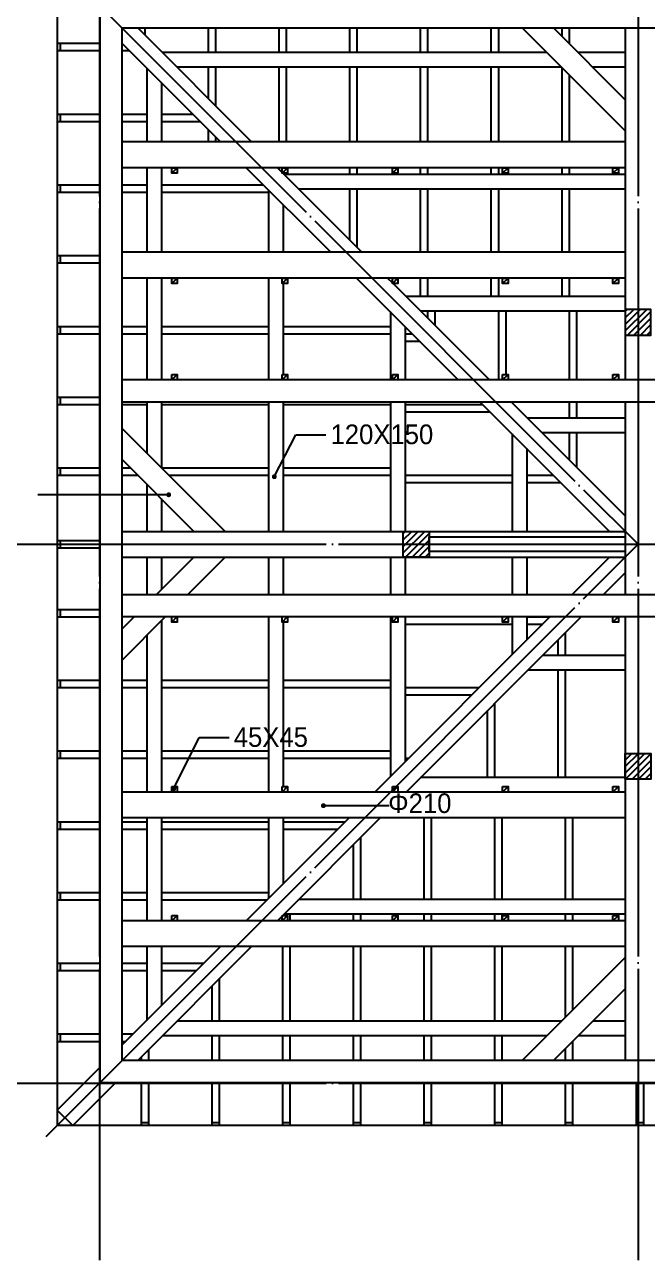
# Model space of a CAD drawing. Extents: x 340347 to 373987, y -129942 to -106182.
# Drawn here: x 347937 to 353018, y -124313 to -114238 of the extents above; entities that cross this region are included whole.
import ezdxf

# ---------------------------------------------------------------- set-up
doc = ezdxf.new("R2010")
doc.units = 0
doc.header["$LTSCALE"] = 50
doc.header["$MEASUREMENT"] = 0
doc.linetypes.add('CEN', pattern=[62, 60, -1, 0, -1])
doc.layers.get('0').update_dxf_attribs({"linetype": 'CONTINUOUS'})
for name, color, linetype in [('CEN', 1, 'CEN'), ('CO5', 100, 'CONTINUOUS'), ('DIM', 7, 'CONTINUOUS'), ('ha', 30, 'CONTINUOUS'), ('sec-2', 2, 'CONTINUOUS'), ('WID', 4, 'CONTINUOUS')]:
    doc.layers.add(name, color=color, linetype=linetype)
doc.styles.add('현창', font='HYWULM_0.TTF')

msp = doc.modelspace()

# ---------------------------------------------------------------- hatches: boundary and pattern name
at = {"layer": 'ha'}
h = msp.add_hatch(dxfattribs=at)
h.set_pattern_fill('ANSI31', color=256, scale=300, style=0)
h.set_pattern_definition([(45, (490902.35, 608194.027), (-26.5165043, 26.5165043), [])])
h.paths.add_polyline_path([(352837.10554, -116769.12689), (353047.10554, -116769.12689), (353047.10554, -116559.12689), (352837.10554, -116559.12689)])
h.paths.add_polyline_path([(355167.10554, -116769.12689), (355377.10554, -116769.12689), (355377.10554, -116559.12689), (355167.10554, -116559.12689)])
h.paths.add_polyline_path([(357497.10554, -116769.12689), (357707.10554, -116769.12689), (357707.10554, -116559.12689), (357497.10554, -116559.12689)])
h.paths.add_polyline_path([(360382.10554, -116769.12689), (360592.10554, -116769.12689), (360592.10554, -116559.12689), (360382.10554, -116559.12689)])
h.paths.add_polyline_path([(363267.10554, -116769.12689), (363477.10554, -116769.12689), (363477.10554, -116559.12689), (363267.10554, -116559.12689)])
h.paths.add_polyline_path([(365287.73371, -118369.75505), (365077.73371, -118369.75505), (365077.73371, -118579.75505), (365287.73371, -118579.75505)])
h.paths.add_polyline_path([(363267.10554, -120180.38322), (363477.10554, -120180.38322), (363477.10554, -120390.38322), (363267.10554, -120390.38322)])
h.paths.add_polyline_path([(360382.10554, -120180.38322), (360592.10554, -120180.38322), (360592.10554, -120390.38322), (360382.10554, -120390.38322)])
h.paths.add_polyline_path([(357497.10554, -120180.38322), (357707.10554, -120180.38322), (357707.10554, -120390.38322), (357497.10554, -120390.38322)])
h.paths.add_polyline_path([(355167.10554, -120180.38322), (355377.10554, -120180.38322), (355377.10554, -120390.38322), (355167.10554, -120390.38322)])
h.paths.add_polyline_path([(352837.10554, -120180.38322), (353047.10554, -120180.38322), (353047.10554, -120390.38322), (352837.10554, -120390.38322)])
h.paths.add_polyline_path([(351026.47738, -118369.75505), (351236.47738, -118369.75505), (351236.47738, -118579.75505), (351026.47738, -118579.75505)])

# ---------------------------------------------------------------- linework, layer by layer
for p, q in [((348917.10554, -114264.75505), (348917.10554, -114322.47583)), ((349434.10554, -114264.75505), (349434.10554, -114465.82596)), ((349494.10554, -114264.75505), (349494.10554, -114465.82596)), ((350011.10554, -114264.75505), (350011.10554, -114465.82596)), ((350071.10554, -114264.75505), (350071.10554, -114465.82596)), ((350588.10554, -114264.75505), (350588.10554, -114465.82596)), ((350648.10554, -114264.75505), (350648.10554, -114465.82596)), ((351165.10554, -114264.75505), (351165.10554, -114465.82596)), ((351225.10554, -114264.75505), (351225.10554, -114465.82596)), ((351742.10554, -114264.75505), (351742.10554, -114465.82596)), ((351802.10554, -114264.75505), (351802.10554, -114465.82596)), ((352319.10554, -114264.75505), (352319.10554, -114332.22186)), ((352379.10554, -114264.75505), (352379.10554, -114392.22186)), ((348201.64439, -114389.75505), (348552.10554, -114389.75505)), ((348201.64439, -114449.75505), (348552.10554, -114449.75505)), ((348732.10554, -114449.75505), (348789.82632, -114449.75505)), ((352198.1512, -114465.82596), (349060.45567, -114465.82596)), ((352837.10554, -114465.82596), (352452.70964, -114465.82596)), ((348933.17645, -114593.10518), (348933.17645, -115194.12689)), ((352318.1512, -114585.82596), (349180.45567, -114585.82596)), ((349434.10554, -114585.82596), (349434.10554, -114839.47583)), ((349494.10554, -114585.82596), (349494.10554, -114899.47583)), ((350011.10554, -114585.82596), (350011.10554, -115194.12689)), ((350071.10554, -114585.82596), (350071.10554, -115194.12689)), ((350588.10554, -114585.82596), (350588.10554, -115194.12689)), ((350648.10554, -114585.82596), (350648.10554, -115194.12689)), ((351165.10554, -114585.82596), (351165.10554, -115194.12689)), ((351225.10554, -114585.82596), (351225.10554, -115194.12689)), ((351742.10554, -114585.82596), (351742.10554, -115194.12689)), ((351802.10554, -114585.82596), (351802.10554, -115194.12689)), ((352319.10554, -114586.7803), (352319.10554, -115194.12689)), ((352379.10554, -114646.7803), (352379.10554, -115194.12689)), ((352837.10554, -114585.82596), (352572.70964, -114585.82596)), ((349053.17645, -114713.10518), (349053.17645, -115194.12689)), ((348201.64439, -114966.75505), (348552.10554, -114966.75505)), ((348201.64439, -115026.75505), (348552.10554, -115026.75505)), ((348732.10554, -114966.75505), (348933.17645, -114966.75505)), ((348732.10554, -115026.75505), (348933.17645, -115026.75505)), ((349053.17645, -114966.75505), (349306.82632, -114966.75505)), ((349053.17645, -115026.75505), (349366.82632, -115026.75505)), ((349434.10554, -115094.03427), (349434.10554, -115194.12689)), ((349494.10554, -115154.03427), (349494.10554, -115194.12689)), ((348933.17645, -115404.12689), (348933.17645, -116094.12689)), ((349053.17645, -115404.12689), (349053.17645, -116094.12689)), ((350011.10554, -115404.12689), (350011.10554, -115416.47583)), ((350071.10554, -115449.12689), (350071.10554, -115459.67638)), ((350588.10554, -115404.12689), (350588.10554, -115459.67638)), ((350648.10554, -115404.12689), (350648.10554, -115459.67638)), ((351165.10554, -115404.12689), (351165.10554, -115459.67638)), ((351225.10554, -115404.12689), (351225.10554, -115459.67638)), ((351742.10554, -115404.12689), (351742.10554, -115459.67638)), ((351802.10554, -115404.12689), (351802.10554, -115459.67638)), ((352319.10554, -115404.12689), (352319.10554, -115459.67638)), ((352379.10554, -115404.12689), (352379.10554, -115459.67638)), ((348201.64439, -115543.75505), (348552.10554, -115543.75505)), ((348732.10554, -115543.75505), (348933.17645, -115543.75505)), ((349053.17645, -115543.75505), (349883.82632, -115543.75505)), ((352837.10554, -115459.67638), (350054.30609, -115459.67638)), ((348201.64439, -115603.75505), (348552.10554, -115603.75505)), ((348732.10554, -115603.75505), (348933.17645, -115603.75505)), ((349053.17645, -115603.75505), (349927.02687, -115603.75505)), ((349927.02687, -115586.9556), (349927.02687, -116094.12689)), ((352837.10554, -115579.67638), (350174.30609, -115579.67638)), ((350588.10554, -115579.67638), (350588.10554, -115993.47583)), ((350648.10554, -115579.67638), (350648.10554, -116053.47583)), ((351165.10554, -115579.67638), (351165.10554, -116094.12689)), ((351225.10554, -115579.67638), (351225.10554, -116094.12689)), ((351742.10554, -115579.67638), (351742.10554, -116094.12689)), ((351802.10554, -115579.67638), (351802.10554, -116094.12689)), ((352319.10554, -115579.67638), (352319.10554, -116094.12689)), ((352379.10554, -115579.67638), (352379.10554, -116094.12689)), ((350047.02687, -115706.9556), (350047.02687, -116094.12689)), ((348201.64439, -116120.75505), (348552.10554, -116120.75505)), ((348201.64439, -116180.75505), (348552.10554, -116180.75505)), ((348933.17645, -116304.12689), (348933.17645, -117134.75505)), ((349053.17645, -116304.12689), (349053.17645, -117134.75505)), ((349927.02687, -116304.12689), (349927.02687, -117134.75505)), ((350047.02687, -116349.12689), (350047.02687, -117089.75505)), ((351165.10554, -116304.12689), (351165.10554, -116453.5268)), ((351225.10554, -116304.12689), (351225.10554, -116453.5268)), ((351742.10554, -116304.12689), (351742.10554, -116453.5268)), ((351802.10554, -116304.12689), (351802.10554, -116453.5268)), ((352319.10554, -116304.12689), (352319.10554, -116453.5268)), ((352379.10554, -116304.12689), (352379.10554, -116453.5268)), ((352837.10554, -116453.5268), (351048.15651, -116453.5268)), ((350920.87729, -116580.80602), (350920.87729, -117134.75505)), ((352837.10554, -116573.5268), (351168.15651, -116573.5268)), ((351225.10554, -116573.5268), (351225.10554, -116630.47583)), ((351285.10554, -116573.5268), (351285.10554, -116690.47583)), ((351802.10554, -116573.5268), (351802.10554, -117134.75505)), ((351862.10554, -116573.5268), (351862.10554, -117089.75505)), ((352379.10554, -116573.5268), (352379.10554, -117134.75505)), ((352439.10554, -116573.5268), (352439.10554, -117134.75505)), ((348201.64439, -116697.75505), (348552.10554, -116697.75505)), ((348201.64439, -116757.75505), (348552.10554, -116757.75505)), ((348732.10554, -116697.75505), (348933.17645, -116697.75505)), ((348732.10554, -116757.75505), (348933.17645, -116757.75505)), ((349053.17645, -116697.75505), (349927.02687, -116697.75505)), ((349053.17645, -116757.75505), (349927.02687, -116757.75505)), ((350047.02687, -116697.75505), (350920.87729, -116697.75505)), ((350047.02687, -116757.75505), (350920.87729, -116757.75505)), ((351040.87729, -116700.80602), (351040.87729, -117134.75505)), ((351040.87729, -116757.75505), (351097.82632, -116757.75505)), ((351040.87729, -116817.75505), (351157.82632, -116817.75505)), ((348201.64439, -117274.75505), (348552.10554, -117274.75505)), ((348201.64439, -117334.75505), (348552.10554, -117334.75505)), ((348732.10554, -117334.75505), (348933.17645, -117334.75505)), ((348933.17645, -117314.75505), (348933.17645, -117730.8007)), ((349053.17645, -117314.75505), (349053.17645, -117850.8007)), ((349053.17645, -117334.75505), (349927.02687, -117334.75505)), ((349927.02687, -117314.75505), (349927.02687, -118369.75505)), ((350047.02687, -117314.75505), (350047.02687, -118369.75505)), ((350047.02687, -117334.75505), (350920.87729, -117334.75505)), ((350920.87729, -117314.75505), (350920.87729, -118369.75505)), ((351040.87729, -117314.75505), (351040.87729, -118369.75505)), ((351040.87729, -117334.75505), (351674.82632, -117334.75505)), ((352379.10554, -117314.75505), (352379.10554, -117447.37722)), ((352439.10554, -117314.75505), (352439.10554, -117447.37722)), ((351040.87729, -117394.75505), (351734.82632, -117394.75505)), ((352837.10554, -117447.37722), (352042.00693, -117447.37722)), ((352837.10554, -117567.37722), (352162.00693, -117567.37722)), ((352379.10554, -117567.37722), (352379.10554, -117784.47583)), ((352439.10554, -117567.37722), (352439.10554, -117844.47583)), ((351914.72771, -117574.65644), (351914.72771, -118369.75505)), ((352034.72771, -117694.65644), (352034.72771, -118369.75505)), ((348201.64439, -117851.75505), (348552.10554, -117851.75505)), ((348732.10554, -117851.75505), (348799.57236, -117851.75505)), ((349054.1308, -117851.75505), (349927.02687, -117851.75505)), ((350047.02687, -117851.75505), (350920.87729, -117851.75505)), ((348201.64439, -117911.75505), (348552.10554, -117911.75505)), ((348732.10554, -117911.75505), (348859.57236, -117911.75505)), ((349114.1308, -117911.75505), (349927.02687, -117911.75505)), ((350047.02687, -117911.75505), (350920.87729, -117911.75505)), ((351040.87729, -117911.75505), (351914.72771, -117911.75505)), ((351040.87729, -117971.75505), (351914.72771, -117971.75505)), ((352034.72771, -117911.75505), (352251.82632, -117911.75505)), ((352034.72771, -117971.75505), (352311.82632, -117971.75505)), ((348933.17645, -117985.35915), (348933.17645, -118369.75505)), ((349053.17645, -118105.35915), (349053.17645, -118369.75505)), ((348201.64439, -118444.75505), (348552.10554, -118444.75505)), ((348201.64439, -118504.75505), (348552.10554, -118504.75505)), ((348933.17645, -118579.75505), (348933.17645, -118884.75505)), ((349053.17645, -118579.75505), (349053.17645, -118844.15096)), ((349927.02687, -118579.75505), (349927.02687, -118884.75505)), ((350047.02687, -118579.75505), (350047.02687, -118884.75505)), ((350920.87729, -118579.75505), (350920.87729, -118884.75505)), ((351040.87729, -118579.75505), (351040.87729, -118884.75505)), ((351914.72771, -118579.75505), (351914.72771, -118884.75505)), ((352034.72771, -118579.75505), (352034.72771, -118884.75505)), ((348201.64439, -119005.75505), (348552.10554, -119005.75505)), ((348201.64439, -119065.75505), (348552.10554, -119065.75505)), ((349927.02687, -119064.75505), (349927.02687, -120495.38322)), ((350920.87729, -119064.75505), (350920.87729, -120368.70409)), ((351040.87729, -119064.75505), (351040.87729, -120248.70409)), ((351914.72771, -119064.75505), (351914.72771, -119374.85367)), ((352034.72771, -119064.75505), (352034.72771, -119254.85367)), ((352034.72771, -119065.75505), (352223.82632, -119065.75505)), ((349053.17645, -119098.7094), (349053.17645, -120495.38322)), ((350047.02687, -119109.75505), (350047.02687, -120450.38322)), ((351040.87729, -119125.75505), (351914.72771, -119125.75505)), ((352034.72771, -119125.75505), (352163.82632, -119125.75505)), ((348933.17645, -119218.7094), (348933.17645, -120495.38322)), ((352291.10554, -119382.13289), (352291.10554, -119253.03427)), ((352351.10554, -119382.13289), (352351.10554, -119193.03427)), ((352837.10554, -119382.13289), (352162.00693, -119382.13289)), ((348201.64439, -119582.75505), (348552.10554, -119582.75505)), ((348732.10554, -119582.75505), (348933.17645, -119582.75505)), ((349053.17645, -119582.75505), (349927.02687, -119582.75505)), ((350047.02687, -119582.75505), (350920.87729, -119582.75505)), ((352837.10554, -119502.13289), (352042.00693, -119502.13289)), ((352291.10554, -120375.98331), (352291.10554, -119502.13289)), ((352351.10554, -120375.98331), (352351.10554, -119502.13289)), ((348201.64439, -119642.75505), (348552.10554, -119642.75505)), ((348732.10554, -119642.75505), (348933.17645, -119642.75505)), ((349053.17645, -119642.75505), (349927.02687, -119642.75505)), ((350047.02687, -119642.75505), (350920.87729, -119642.75505)), ((351040.87729, -119642.75505), (351646.82632, -119642.75505)), ((351040.87729, -119702.75505), (351586.82632, -119702.75505)), ((351774.10554, -120375.98331), (351774.10554, -119770.03427)), ((351714.10554, -120375.98331), (351714.10554, -119830.03427)), ((348201.64439, -120159.75505), (348552.10554, -120159.75505)), ((348732.10554, -120159.75505), (348933.17645, -120159.75505)), ((349053.17645, -120159.75505), (349927.02687, -120159.75505)), ((350047.02687, -120159.75505), (350920.87729, -120159.75505)), ((348201.64439, -120219.75505), (348552.10554, -120219.75505)), ((348732.10554, -120219.75505), (348933.17645, -120219.75505)), ((349053.17645, -120219.75505), (349927.02687, -120219.75505)), ((350047.02687, -120219.75505), (350920.87729, -120219.75505)), ((351040.87729, -120219.75505), (351069.82632, -120219.75505)), ((352837.10554, -120375.98331), (351168.15651, -120375.98331)), ((348201.64439, -120736.75505), (348552.10554, -120736.75505)), ((348732.10554, -120736.75505), (348933.17645, -120736.75505)), ((348933.17645, -120705.38322), (348933.17645, -121545.38322)), ((349053.17645, -120705.38322), (349053.17645, -121545.38322)), ((349053.17645, -120736.75505), (349927.02687, -120736.75505)), ((349927.02687, -120705.38322), (349927.02687, -121362.55451)), ((350047.02687, -120705.38322), (350047.02687, -121242.55451)), ((350047.02687, -120736.75505), (350552.82632, -120736.75505)), ((351197.10554, -121369.83373), (351197.10554, -120705.38322)), ((351257.10554, -121369.83373), (351257.10554, -120705.38322)), ((351774.10554, -121369.83373), (351774.10554, -120705.38322)), ((351834.10554, -121369.83373), (351834.10554, -120705.38322)), ((352351.10554, -121369.83373), (352351.10554, -120705.38322)), ((352411.10554, -121369.83373), (352411.10554, -120705.38322)), ((348201.64439, -120796.75505), (348552.10554, -120796.75505)), ((348732.10554, -120796.75505), (348933.17645, -120796.75505)), ((349053.17645, -120796.75505), (349927.02687, -120796.75505)), ((350047.02687, -120796.75505), (350492.82632, -120796.75505)), ((350680.10554, -121369.83373), (350680.10554, -120864.03427)), ((350620.10554, -121369.83373), (350620.10554, -120924.03427)), ((348201.64439, -121313.75505), (348552.10554, -121313.75505)), ((348201.64439, -121373.75505), (348552.10554, -121373.75505)), ((348732.10554, -121313.75505), (348933.17645, -121313.75505)), ((348732.10554, -121373.75505), (348933.17645, -121373.75505)), ((349053.17645, -121313.75505), (349927.02687, -121313.75505)), ((349053.17645, -121373.75505), (349915.82632, -121373.75505)), ((352837.10554, -121369.83373), (350174.30609, -121369.83373)), ((352837.10554, -121489.83373), (350054.30609, -121489.83373)), ((350103.10554, -121545.38322), (350103.10554, -121489.83373)), ((350620.10554, -121545.38322), (350620.10554, -121489.83373)), ((350680.10554, -121545.38322), (350680.10554, -121489.83373)), ((351197.10554, -121545.38322), (351197.10554, -121489.83373)), ((351257.10554, -121545.38322), (351257.10554, -121489.83373)), ((351774.10554, -121545.38322), (351774.10554, -121489.83373)), ((351834.10554, -121545.38322), (351834.10554, -121489.83373)), ((352351.10554, -121545.38322), (352351.10554, -121489.83373)), ((352411.10554, -121545.38322), (352411.10554, -121489.83373)), ((348933.17645, -121755.38322), (348933.17645, -122356.40493)), ((349053.17645, -121755.38322), (349053.17645, -122236.40493)), ((350043.10554, -122363.68415), (350043.10554, -121755.38322)), ((350103.10554, -122363.68415), (350103.10554, -121755.38322)), ((350620.10554, -122363.68415), (350620.10554, -121755.38322)), ((350680.10554, -122363.68415), (350680.10554, -121755.38322)), ((351197.10554, -122363.68415), (351197.10554, -121755.38322)), ((351257.10554, -122363.68415), (351257.10554, -121755.38322)), ((351774.10554, -122363.68415), (351774.10554, -121755.38322)), ((351834.10554, -122363.68415), (351834.10554, -121755.38322)), ((352351.10554, -122330.7298), (352351.10554, -121755.38322)), ((352411.10554, -122270.7298), (352411.10554, -121755.38322)), ((348201.64439, -121890.75505), (348552.10554, -121890.75505)), ((348732.10554, -121890.75505), (348933.17645, -121890.75505)), ((349053.17645, -121890.75505), (349398.82632, -121890.75505)), ((348201.64439, -121950.75505), (348552.10554, -121950.75505)), ((348732.10554, -121950.75505), (348933.17645, -121950.75505)), ((349053.17645, -121950.75505), (349338.82632, -121950.75505)), ((349466.10554, -122363.68415), (349466.10554, -122078.03427)), ((349526.10554, -122363.68415), (349526.10554, -122018.03427)), ((352318.1512, -122363.68415), (349180.45567, -122363.68415)), ((352837.10554, -122363.68415), (352572.70964, -122363.68415)), ((348201.64439, -122467.75505), (348552.10554, -122467.75505)), ((348227.51277, -122467.75505), (348227.51277, -122527.75505)), ((348732.10554, -122467.75505), (348821.82632, -122467.75505)), ((352198.1512, -122483.68415), (349060.45567, -122483.68415)), ((349466.10554, -122684.75505), (349466.10554, -122483.68415)), ((349526.10554, -122684.75505), (349526.10554, -122483.68415)), ((350043.10554, -122684.75505), (350043.10554, -122483.68415)), ((350103.10554, -122684.75505), (350103.10554, -122483.68415)), ((350620.10554, -122684.75505), (350620.10554, -122483.68415)), ((350680.10554, -122684.75505), (350680.10554, -122483.68415)), ((351197.10554, -122684.75505), (351197.10554, -122483.68415)), ((351257.10554, -122684.75505), (351257.10554, -122483.68415)), ((351774.10554, -122684.75505), (351774.10554, -122483.68415)), ((351834.10554, -122684.75505), (351834.10554, -122483.68415)), ((352837.10554, -122483.68415), (352452.70964, -122483.68415)), ((348201.64439, -122527.75505), (348552.10554, -122527.75505)), ((348732.10554, -122527.75505), (348761.82632, -122527.75505)), ((348949.10554, -122684.75505), (348949.10554, -122595.03427)), ((352351.10554, -122684.75505), (352351.10554, -122585.28824)), ((352411.10554, -122684.75505), (352411.10554, -122525.28824)), ((348889.10554, -122684.75505), (348889.10554, -122655.03427)), ((348889.10554, -123215.2162), (348889.10554, -122864.75505)), ((348889.10554, -123215.2162), (348889.10554, -122864.75505)), ((348889.10554, -123215.2162), (348889.10554, -122864.75505)), ((348889.10554, -123215.2162), (348889.10554, -122864.75505)), ((348949.10554, -123215.2162), (348949.10554, -122864.75505)), ((348949.10554, -123215.2162), (348949.10554, -122864.75505)), ((348949.10554, -123215.2162), (348949.10554, -122864.75505)), ((348949.10554, -123215.2162), (348949.10554, -122864.75505)), ((349466.10554, -123215.2162), (349466.10554, -122864.75505)), ((349466.10554, -123215.2162), (349466.10554, -122864.75505)), ((349466.10554, -123215.2162), (349466.10554, -122864.75505)), ((349466.10554, -123215.2162), (349466.10554, -122864.75505)), ((349526.10554, -123215.2162), (349526.10554, -122864.75505)), ((349526.10554, -123215.2162), (349526.10554, -122864.75505)), ((349526.10554, -123215.2162), (349526.10554, -122864.75505)), ((349526.10554, -123215.2162), (349526.10554, -122864.75505)), ((350043.10554, -123215.2162), (350043.10554, -122864.75505)), ((350043.10554, -123215.2162), (350043.10554, -122864.75505)), ((350043.10554, -123215.2162), (350043.10554, -122864.75505)), ((350043.10554, -123215.2162), (350043.10554, -122864.75505)), ((350103.10554, -123215.2162), (350103.10554, -122864.75505)), ((350103.10554, -123215.2162), (350103.10554, -122864.75505)), ((350103.10554, -123215.2162), (350103.10554, -122864.75505)), ((350103.10554, -123215.2162), (350103.10554, -122864.75505)), ((350620.10554, -123215.2162), (350620.10554, -122864.75505)), ((350620.10554, -123215.2162), (350620.10554, -122864.75505)), ((350620.10554, -123215.2162), (350620.10554, -122864.75505)), ((350620.10554, -123215.2162), (350620.10554, -122864.75505)), ((350680.10554, -123215.2162), (350680.10554, -122864.75505)), ((350680.10554, -123215.2162), (350680.10554, -122864.75505)), ((350680.10554, -123215.2162), (350680.10554, -122864.75505)), ((350680.10554, -123215.2162), (350680.10554, -122864.75505)), ((351197.10554, -123215.2162), (351197.10554, -122864.75505)), ((351197.10554, -123215.2162), (351197.10554, -122864.75505)), ((351197.10554, -123215.2162), (351197.10554, -122864.75505)), ((351197.10554, -123215.2162), (351197.10554, -122864.75505)), ((351257.10554, -123215.2162), (351257.10554, -122864.75505)), ((351257.10554, -123215.2162), (351257.10554, -122864.75505)), ((351257.10554, -123215.2162), (351257.10554, -122864.75505)), ((351257.10554, -123215.2162), (351257.10554, -122864.75505)), ((351774.10554, -123215.2162), (351774.10554, -122864.75505)), ((351774.10554, -123215.2162), (351774.10554, -122864.75505)), ((351774.10554, -123215.2162), (351774.10554, -122864.75505)), ((351774.10554, -123215.2162), (351774.10554, -122864.75505)), ((351834.10554, -123215.2162), (351834.10554, -122864.75505)), ((351834.10554, -123215.2162), (351834.10554, -122864.75505)), ((351834.10554, -123215.2162), (351834.10554, -122864.75505)), ((351834.10554, -123215.2162), (351834.10554, -122864.75505)), ((352351.10554, -123215.2162), (352351.10554, -122864.75505)), ((352351.10554, -123215.2162), (352351.10554, -122864.75505)), ((352351.10554, -123215.2162), (352351.10554, -122864.75505)), ((352351.10554, -123215.2162), (352351.10554, -122864.75505)), ((352411.10554, -123215.2162), (352411.10554, -122864.75505)), ((352411.10554, -123215.2162), (352411.10554, -122864.75505)), ((352411.10554, -123215.2162), (352411.10554, -122864.75505)), ((352411.10554, -123215.2162), (352411.10554, -122864.75505)), ((352928.10554, -123215.2162), (352928.10554, -122864.75505)), ((352928.10554, -123215.2162), (352928.10554, -122864.75505)), ((352928.10554, -123215.2162), (352928.10554, -122864.75505)), ((352928.10554, -123215.2162), (352928.10554, -122864.75505)), ((352988.10554, -123215.2162), (352988.10554, -122864.75505)), ((352988.10554, -123215.2162), (352988.10554, -122864.75505)), ((352988.10554, -123215.2162), (352988.10554, -122864.75505)), ((352988.10554, -123215.2162), (352988.10554, -122864.75505))]:
    msp.add_line(p, q)
msp.add_lwpolyline([(351236.47738, -118414.75505), (352837.10554, -118414.75505), (352837.10554, -118534.75505), (351236.47738, -118534.75505)], close=True)
at = {"layer": 'CEN'}
for p, q in [((348547.10554, -112636.6037), (348547.10554, -124312.90641)), ((352942.10554, -112636.6037), (352942.10554, -124312.90641)), ((348113.10554, -113645.75505), (352942.10554, -118474.75505)), ((347398.28701, -118474.75505), (368953.59868, -118474.75505)), ((348113.10554, -123303.75505), (352942.10554, -118474.75505)), ((347398.28701, -122869.75505), (368953.59868, -122869.75505))]:
    msp.add_line(p, q, dxfattribs=at)
at = {"layer": 'CO5'}
for p in [(348201.64439, -113734.2939), (356862.10554, -123215.2162)]:
    msp.add_line(p, (348201.64439, -123215.2162), dxfattribs=at)
at = {"layer": 'DIM'}
for p, q in [((348227.51277, -114389.75505), (348227.51277, -114449.75505)), ((348227.51277, -114966.75505), (348227.51277, -115026.75505)), ((348227.51277, -115543.75505), (348227.51277, -115603.75505)), ((348227.51277, -116120.75505), (348227.51277, -116180.75505)), ((348227.51277, -116697.75505), (348227.51277, -116757.75505)), ((348227.51277, -117274.75505), (348227.51277, -117334.75505)), ((349974.10866, -117923.67265), (350150.49057, -117581.81757)), ((350150.49057, -117581.81757), (350395.50546, -117581.81757)), ((348227.51277, -117851.75505), (348227.51277, -117911.75505)), ((349112.32669, -118070.96644), (348043.11846, -118070.96644)), ((348227.51277, -118444.75505), (348227.51277, -118504.75505)), ((348227.51277, -119005.75505), (348227.51277, -119065.75505)), ((348227.51277, -119582.75505), (348227.51277, -119642.75505)), ((349151.30361, -120471.84722), (349360.71453, -120050.2077)), ((349360.71453, -120050.2077), (349605.72942, -120050.2077)), ((348227.51277, -120159.75505), (348227.51277, -120219.75505)), ((350374.63693, -120606.00426), (350910.17977, -120606.00426)), ((348227.51277, -120736.75505), (348227.51277, -120796.75505)), ((348227.51277, -121313.75505), (348227.51277, -121373.75505)), ((348227.51277, -121890.75505), (348227.51277, -121950.75505)), ((348889.10554, -123189.34783), (348949.10554, -123189.34783)), ((348889.10554, -123189.34783), (348949.10554, -123189.34783)), ((348889.10554, -123189.34783), (348949.10554, -123189.34783)), ((348889.10554, -123189.34783), (348949.10554, -123189.34783)), ((349466.10554, -123189.34783), (349526.10554, -123189.34783)), ((349466.10554, -123189.34783), (349526.10554, -123189.34783)), ((349466.10554, -123189.34783), (349526.10554, -123189.34783)), ((349466.10554, -123189.34783), (349526.10554, -123189.34783)), ((350043.10554, -123189.34783), (350103.10554, -123189.34783)), ((350043.10554, -123189.34783), (350103.10554, -123189.34783)), ((350043.10554, -123189.34783), (350103.10554, -123189.34783)), ((350043.10554, -123189.34783), (350103.10554, -123189.34783)), ((350620.10554, -123189.34783), (350680.10554, -123189.34783)), ((350620.10554, -123189.34783), (350680.10554, -123189.34783)), ((350620.10554, -123189.34783), (350680.10554, -123189.34783)), ((350620.10554, -123189.34783), (350680.10554, -123189.34783)), ((351197.10554, -123189.34783), (351257.10554, -123189.34783)), ((351197.10554, -123189.34783), (351257.10554, -123189.34783)), ((351197.10554, -123189.34783), (351257.10554, -123189.34783)), ((351197.10554, -123189.34783), (351257.10554, -123189.34783)), ((351774.10554, -123189.34783), (351834.10554, -123189.34783)), ((351774.10554, -123189.34783), (351834.10554, -123189.34783)), ((351774.10554, -123189.34783), (351834.10554, -123189.34783)), ((351774.10554, -123189.34783), (351834.10554, -123189.34783)), ((352351.10554, -123189.34783), (352411.10554, -123189.34783)), ((352351.10554, -123189.34783), (352411.10554, -123189.34783)), ((352351.10554, -123189.34783), (352411.10554, -123189.34783)), ((352351.10554, -123189.34783), (352411.10554, -123189.34783)), ((352928.10554, -123189.34783), (352988.10554, -123189.34783)), ((352928.10554, -123189.34783), (352988.10554, -123189.34783)), ((352928.10554, -123189.34783), (352988.10554, -123189.34783)), ((352928.10554, -123189.34783), (352988.10554, -123189.34783))]:
    msp.add_line(p, q, dxfattribs=at)
at = {"layer": 'DIM', "const_width": 19.75}
for points in [[(349963.98366, -117923.67265, 1), (349984.23366, -117923.67265, 1)], [(349122.45169, -118070.96644, -1), (349102.20169, -118070.96644, -1)], [(349141.17861, -120471.84722, 1), (349161.42861, -120471.84722, 1)], [(350364.51193, -120606.00426, 1), (350384.76193, -120606.00426, 1)]]:
    msp.add_lwpolyline(points, format="xyb", close=True, dxfattribs=at)
at = {"layer": 'ha'}
for p, q in [((349137.10377, -115449.12689), (349182.10377, -115404.12689)), ((350037.10377, -115449.12689), (350082.10377, -115404.12689)), ((350937.10377, -115449.12689), (350982.10377, -115404.12689)), ((351837.10377, -115449.12689), (351882.10377, -115404.12689)), ((352737.10377, -115449.12689), (352782.10377, -115404.12689)), ((349137.10377, -116349.12689), (349182.10377, -116304.12689)), ((350037.10377, -116349.12689), (350082.10377, -116304.12689)), ((350937.10377, -116349.12689), (350982.10377, -116304.12689)), ((351837.10377, -116349.12689), (351882.10377, -116304.12689)), ((352737.10377, -116349.12689), (352782.10377, -116304.12689)), ((349137.10377, -117134.75505), (349182.10377, -117089.75505)), ((350037.10377, -117134.75505), (350082.10377, -117089.75505)), ((350937.10377, -117134.75505), (350982.10377, -117089.75505)), ((351837.10377, -117134.75505), (351882.10377, -117089.75505)), ((352737.10377, -117134.75505), (352782.10377, -117089.75505)), ((349137.10377, -119109.75505), (349182.10377, -119064.75505)), ((350037.10377, -119109.75505), (350082.10377, -119064.75505)), ((350937.10377, -119109.75505), (350982.10377, -119064.75505)), ((351837.10377, -119109.75505), (351882.10377, -119064.75505)), ((352737.10377, -119109.75505), (352782.10377, -119064.75505)), ((349137.10377, -120495.38322), (349182.10377, -120450.38322)), ((350037.10377, -120495.38322), (350082.10377, -120450.38322)), ((350937.10377, -120495.38322), (350982.10377, -120450.38322)), ((351837.10377, -120495.38322), (351882.10377, -120450.38322)), ((352737.10377, -120495.38322), (352782.10377, -120450.38322)), ((349137.10377, -121545.38322), (349182.10377, -121500.38322)), ((350037.10377, -121545.38322), (350082.10377, -121500.38322)), ((350937.10377, -121545.38322), (350982.10377, -121500.38322)), ((351837.10377, -121545.38322), (351882.10377, -121500.38322)), ((352737.10377, -121545.38322), (352782.10377, -121500.38322))]:
    msp.add_line(p, q, dxfattribs=at)
at = {"layer": 'sec-2'}
for points in [[(349137.10377, -115404.12689), (349182.10377, -115404.12689), (349182.10377, -115449.12689), (349137.10377, -115449.12689)], [(350037.10377, -115404.12689), (350082.10377, -115404.12689), (350082.10377, -115449.12689), (350037.10377, -115449.12689)], [(350937.10377, -115404.12689), (350982.10377, -115404.12689), (350982.10377, -115449.12689), (350937.10377, -115449.12689)], [(351837.10377, -115404.12689), (351882.10377, -115404.12689), (351882.10377, -115449.12689), (351837.10377, -115449.12689)], [(352737.10377, -115404.12689), (352782.10377, -115404.12689), (352782.10377, -115449.12689), (352737.10377, -115449.12689)], [(349137.10377, -116304.12689), (349182.10377, -116304.12689), (349182.10377, -116349.12689), (349137.10377, -116349.12689)], [(350037.10377, -116304.12689), (350082.10377, -116304.12689), (350082.10377, -116349.12689), (350037.10377, -116349.12689)], [(350937.10377, -116304.12689), (350982.10377, -116304.12689), (350982.10377, -116349.12689), (350937.10377, -116349.12689)], [(351837.10377, -116304.12689), (351882.10377, -116304.12689), (351882.10377, -116349.12689), (351837.10377, -116349.12689)], [(352737.10377, -116304.12689), (352782.10377, -116304.12689), (352782.10377, -116349.12689), (352737.10377, -116349.12689)], [(352837.10554, -116769.12689), (353047.10554, -116769.12689), (353047.10554, -116559.12689), (352837.10554, -116559.12689)], [(349137.10377, -117089.75505), (349182.10377, -117089.75505), (349182.10377, -117134.75505), (349137.10377, -117134.75505)], [(350037.10377, -117089.75505), (350082.10377, -117089.75505), (350082.10377, -117134.75505), (350037.10377, -117134.75505)], [(350937.10377, -117089.75505), (350982.10377, -117089.75505), (350982.10377, -117134.75505), (350937.10377, -117134.75505)], [(351837.10377, -117089.75505), (351882.10377, -117089.75505), (351882.10377, -117134.75505), (351837.10377, -117134.75505)], [(352737.10377, -117089.75505), (352782.10377, -117089.75505), (352782.10377, -117134.75505), (352737.10377, -117134.75505)], [(351026.47738, -118369.75505), (351236.47738, -118369.75505), (351236.47738, -118579.75505), (351026.47738, -118579.75505)], [(349137.10377, -119064.75505), (349182.10377, -119064.75505), (349182.10377, -119109.75505), (349137.10377, -119109.75505)], [(350037.10377, -119064.75505), (350082.10377, -119064.75505), (350082.10377, -119109.75505), (350037.10377, -119109.75505)], [(350937.10377, -119064.75505), (350982.10377, -119064.75505), (350982.10377, -119109.75505), (350937.10377, -119109.75505)], [(351837.10377, -119064.75505), (351882.10377, -119064.75505), (351882.10377, -119109.75505), (351837.10377, -119109.75505)], [(352737.10377, -119064.75505), (352782.10377, -119064.75505), (352782.10377, -119109.75505), (352737.10377, -119109.75505)], [(352837.10554, -120180.38322), (353047.10554, -120180.38322), (353047.10554, -120390.38322), (352837.10554, -120390.38322)], [(349137.10377, -120450.38322), (349182.10377, -120450.38322), (349182.10377, -120495.38322), (349137.10377, -120495.38322)], [(350037.10377, -120450.38322), (350082.10377, -120450.38322), (350082.10377, -120495.38322), (350037.10377, -120495.38322)], [(350937.10377, -120450.38322), (350982.10377, -120450.38322), (350982.10377, -120495.38322), (350937.10377, -120495.38322)], [(351837.10377, -120450.38322), (351882.10377, -120450.38322), (351882.10377, -120495.38322), (351837.10377, -120495.38322)], [(352737.10377, -120450.38322), (352782.10377, -120450.38322), (352782.10377, -120495.38322), (352737.10377, -120495.38322)], [(349137.10377, -121500.38322), (349182.10377, -121500.38322), (349182.10377, -121545.38322), (349137.10377, -121545.38322)], [(350037.10377, -121500.38322), (350082.10377, -121500.38322), (350082.10377, -121545.38322), (350037.10377, -121545.38322)], [(350937.10377, -121500.38322), (350982.10377, -121500.38322), (350982.10377, -121545.38322), (350937.10377, -121545.38322)], [(351837.10377, -121500.38322), (351882.10377, -121500.38322), (351882.10377, -121545.38322), (351837.10377, -121545.38322)], [(352737.10377, -121500.38322), (352782.10377, -121500.38322), (352782.10377, -121545.38322), (352737.10377, -121545.38322)]]:
    msp.add_lwpolyline(points, close=True, dxfattribs=at)
at = {"layer": 'WID'}
for p, q in [((348859.38477, -114264.75505), (349788.7566, -115194.12689)), ((351997.08029, -114264.75505), (352837.10554, -115104.7803)), ((352251.63873, -114264.75505), (352837.10554, -114850.22186)), ((352837.10554, -114264.75505), (352837.10554, -117134.75505)), ((348732.10554, -114392.03427), (349534.19816, -115194.12689)), ((352837.10554, -115194.12689), (348732.10554, -115194.12689)), ((352837.10554, -115404.12689), (348732.10554, -115404.12689)), ((349744.19816, -115404.12689), (350434.19816, -116094.12689)), ((349998.7566, -115404.12689), (350037.10377, -115442.47406)), ((350043.7566, -115449.12689), (350688.7566, -116094.12689)), ((352837.10554, -116094.12689), (348732.10554, -116094.12689)), ((352837.10554, -116304.12689), (348732.10554, -116304.12689)), ((350644.19816, -116304.12689), (351474.82632, -117134.75505)), ((350898.7566, -116304.12689), (350937.10377, -116342.47406)), ((350943.7566, -116349.12689), (351729.38477, -117134.75505)), ((367582.10554, -117134.75505), (348732.10554, -117134.75505)), ((367582.10554, -117314.75505), (348732.10554, -117314.75505)), ((351654.82632, -117314.75505), (352709.82632, -118369.75505)), ((351909.38477, -117314.75505), (352837.10554, -118242.47583)), ((352837.10554, -117314.75505), (352837.10554, -118884.75505)), ((348732.10554, -117529.7298), (349572.1308, -118369.75505)), ((348732.10554, -117784.28824), (349317.57236, -118369.75505)), ((348732.10554, -118369.75505), (352837.10554, -118369.75505)), ((348732.10554, -118579.75505), (352837.10554, -118579.75505)), ((349012.57236, -118884.75505), (349317.57236, -118579.75505)), ((349267.1308, -118884.75505), (349572.1308, -118579.75505)), ((352404.82632, -118884.75505), (352709.82632, -118579.75505)), ((352659.38477, -118884.75505), (352837.10554, -118707.03427)), ((348732.10554, -118884.75505), (367582.10554, -118884.75505)), ((348732.10554, -119064.75505), (367582.10554, -119064.75505)), ((348732.10554, -119165.22186), (348832.57236, -119064.75505)), ((348732.10554, -119419.7803), (349087.1308, -119064.75505)), ((350794.19816, -120495.38322), (352224.82632, -119064.75505)), ((351048.7566, -120495.38322), (352479.38477, -119064.75505)), ((352837.10554, -119064.75505), (352837.10554, -122684.75505)), ((352837.10554, -120495.38322), (348732.10554, -120495.38322)), ((352837.10554, -120705.38322), (348732.10554, -120705.38322)), ((349744.19816, -121545.38322), (350584.19816, -120705.38322)), ((350043.7566, -121500.38322), (350838.7566, -120705.38322)), ((352837.10554, -121545.38322), (348732.10554, -121545.38322)), ((349998.7566, -121545.38322), (350037.10377, -121507.03605)), ((352837.10554, -121755.38322), (348732.10554, -121755.38322)), ((348732.10554, -122557.47583), (349534.19816, -121755.38322)), ((348859.38477, -122684.75505), (349788.7566, -121755.38322)), ((351997.08029, -122684.75505), (352837.10554, -121844.7298)), ((352251.63873, -122684.75505), (352837.10554, -122099.28824)), ((348201.64439, -123087.93698), (348552.10554, -122737.47583)), ((348328.92361, -123215.2162), (348679.38477, -122864.75505)), ((348201.64439, -123087.93698), (348328.92361, -123215.2162))]:
    msp.add_line(p, q, dxfattribs=at)
for points in [[(348552.10554, -114084.75505), (367762.10554, -114084.75505), (367762.10554, -122864.75505), (348552.10554, -122864.75505)], [(348732.10554, -114264.75505), (367582.10554, -114264.75505), (367582.10554, -122684.75505), (348732.10554, -122684.75505)]]:
    msp.add_lwpolyline(points, close=True, dxfattribs=at)

# ---------------------------------------------------------------- texts
at = {"layer": 'DIM', "style": '현창'}
for s, p in [('120X150', (350432.92744, -117658.1103)), ('45X45', (349643.1514, -120126.50044)), ('Φ210', (350903.19379, -120665.94337))]:
    msp.add_text(s, height=160, dxfattribs=at).set_placement(p)

doc.saveas('drawing.dxf')
